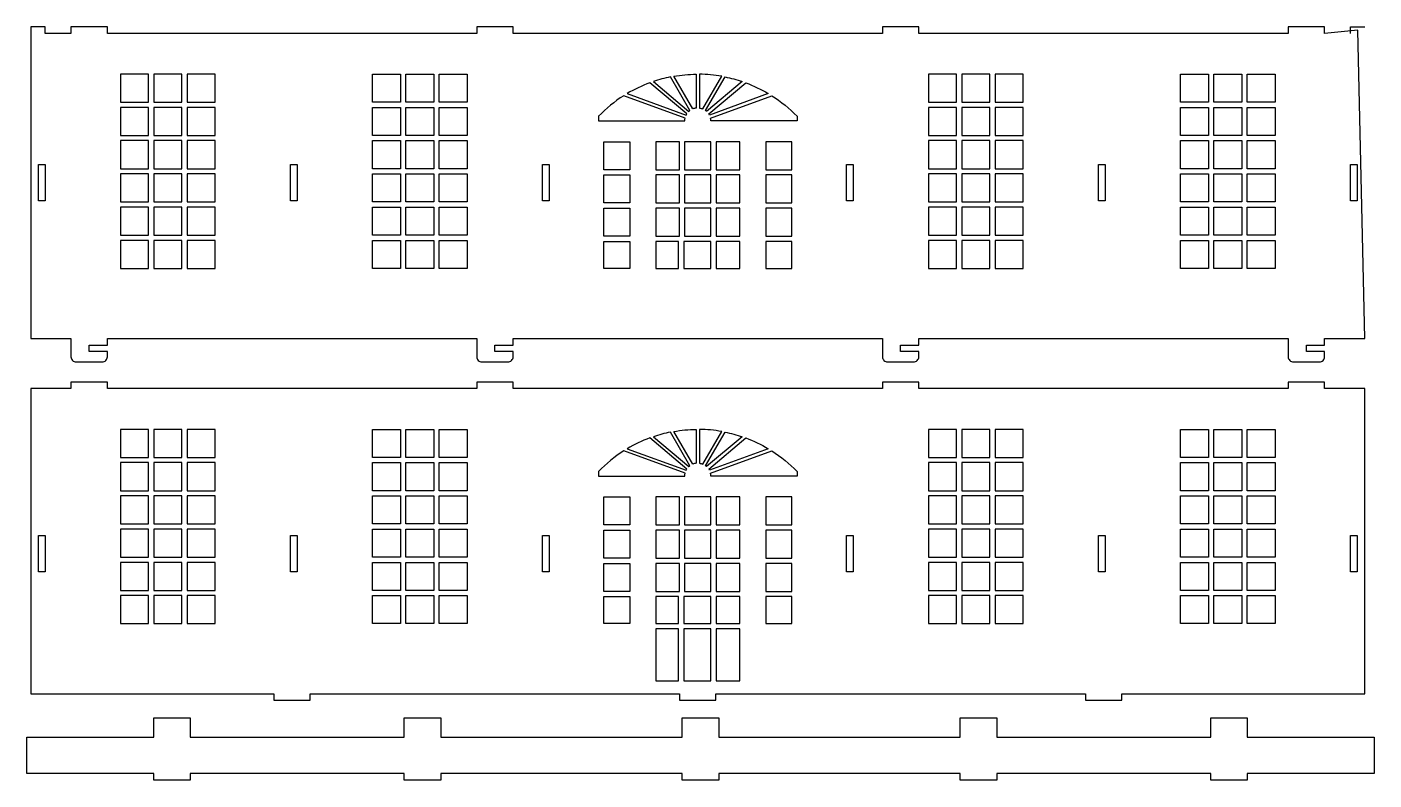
# Model space of a CAD drawing. Extents: x 9591 to 9820, y 1050 to 1177.
# Drawn here: x 9651.3 to 9703.1, y 1147.6 to 1176.6 of the extents above; entities that cross this region are included whole.
import ezdxf

# ---------------------------------------------------------------- set-up
doc = ezdxf.new("R2010")
doc.units = 0
doc.header["$MEASUREMENT"] = 0
doc.layers.add('LAYER_1', color=18, linetype='CONTINUOUS')

msp = doc.modelspace()

# ---------------------------------------------------------------- linework, layer by layer
at = {"layer": 'LAYER_1'}
for points in [[(9702.479, 1176.502), (9701.204, 1176.377), (9701.204, 1176.627), (9699.804, 1176.627), (9699.804, 1176.377), (9685.587, 1176.377), (9685.587, 1176.627), (9684.187, 1176.627), (9684.187, 1176.377), (9669.971, 1176.377), (9669.971, 1176.627), (9668.571, 1176.627), (9668.571, 1176.377), (9654.354, 1176.377), (9654.354, 1176.627), (9652.954, 1176.627), (9652.954, 1176.377), (9651.954, 1176.377), (9651.954, 1176.627), (9651.404, 1176.627), (9651.404, 1164.627), (9652.954, 1164.627), (9652.954, 1163.927, 0.414214), (9653.154, 1163.727), (9654.154, 1163.727, 0.414214), (9654.354, 1163.927), (9654.354, 1164.127), (9653.654, 1164.127), (9653.654, 1164.377), (9654.354, 1164.377), (9654.354, 1164.627), (9668.571, 1164.627), (9668.571, 1163.927, 0.414214), (9668.771, 1163.727), (9669.771, 1163.727, 0.414214), (9669.971, 1163.927), (9669.971, 1164.127), (9669.271, 1164.127), (9669.271, 1164.377), (9669.971, 1164.377), (9669.971, 1164.627), (9684.187, 1164.627), (9684.187, 1163.927, 0.414214), (9684.387, 1163.727), (9685.387, 1163.727, 0.414214), (9685.587, 1163.927), (9685.587, 1164.127), (9684.887, 1164.127), (9684.887, 1164.377), (9685.587, 1164.377), (9685.587, 1164.627), (9699.804, 1164.627), (9699.804, 1163.927, 0.414214), (9700.004, 1163.727), (9701.004, 1163.727, 0.414214), (9701.204, 1163.927), (9701.204, 1164.127), (9700.504, 1164.127), (9700.504, 1164.377), (9701.204, 1164.377), (9701.204, 1164.627), (9702.754, 1164.627)], [(9674.364, 1174.061), (9676.634, 1173.235, -0.024608), (9676.659, 1173.278), (9675.231, 1174.475, 0.04529)], [(9676.777, 1173.405), (9676.028, 1174.702, 0.032185), (9675.368, 1174.524), (9676.739, 1173.374, -0.024608)], [(9676.158, 1174.726, -0.040607), (9677.016, 1174.806), (9677.016, 1173.503, 0.068342), (9676.885, 1173.468)], [(9678, 1174.726, 0.040607), (9677.141, 1174.806), (9677.141, 1173.503, -0.068342), (9677.273, 1173.468)], [(9677.381, 1173.405), (9678.13, 1174.702, -0.032185), (9678.79, 1174.524), (9677.419, 1173.374, 0.024608)], [(9679.793, 1174.061), (9677.524, 1173.235, 0.024608), (9677.499, 1173.278), (9678.926, 1174.475, -0.04529)], [(9676.579, 1173.007, -0.055993), (9676.591, 1173.118), (9674.228, 1173.978, 0.059041), (9673.259, 1173.187), (9673.259, 1173.007)], [(9677.579, 1173.007, 0.055993), (9677.566, 1173.118), (9679.929, 1173.978, -0.059041), (9680.899, 1173.187), (9680.899, 1173.007)], [(9676.777, 1159.728), (9676.028, 1161.024, 0.032185), (9675.368, 1160.846), (9676.739, 1159.696, -0.024608)], [(9676.158, 1161.049, -0.040607), (9677.016, 1161.129), (9677.016, 1159.825, 0.068342), (9676.885, 1159.79)], [(9678, 1161.049, 0.040607), (9677.141, 1161.129), (9677.141, 1159.825, -0.068342), (9677.273, 1159.79)], [(9677.381, 1159.728), (9678.13, 1161.024, -0.032185), (9678.79, 1160.846), (9677.419, 1159.696, 0.024608)], [(9674.364, 1160.384), (9676.634, 1159.558, -0.024608), (9676.659, 1159.6), (9675.231, 1160.798, 0.04529)], [(9679.793, 1160.384), (9677.524, 1159.558, 0.024608), (9677.499, 1159.6), (9678.926, 1160.798, -0.04529)], [(9676.579, 1159.329, -0.055993), (9676.591, 1159.44), (9674.228, 1160.3, 0.059041), (9673.259, 1159.51), (9673.259, 1159.329)], [(9677.579, 1159.329, 0.055993), (9677.566, 1159.44), (9679.929, 1160.3, -0.059041), (9680.899, 1159.51), (9680.899, 1159.329)]]:
    msp.add_lwpolyline(points, format="xyb", close=True, dxfattribs=at)
msp.add_lwpolyline([(9702.204, 1176.377), (9702.204, 1176.627), (9702.754, 1176.627)], dxfattribs=at)
for points in [[(9654.859, 1173.727), (9655.939, 1173.727), (9655.939, 1174.807), (9654.859, 1174.807)], [(9656.139, 1173.727), (9657.219, 1173.727), (9657.219, 1174.807), (9656.139, 1174.807)], [(9657.419, 1173.727), (9658.499, 1173.727), (9658.499, 1174.807), (9657.419, 1174.807)], [(9665.639, 1173.727), (9664.559, 1173.727), (9664.559, 1174.807), (9665.639, 1174.807)], [(9666.919, 1173.727), (9665.839, 1173.727), (9665.839, 1174.807), (9666.919, 1174.807)], [(9668.199, 1173.727), (9667.119, 1173.727), (9667.119, 1174.807), (9668.199, 1174.807)], [(9685.959, 1173.727), (9687.039, 1173.727), (9687.039, 1174.807), (9685.959, 1174.807)], [(9687.239, 1173.727), (9688.319, 1173.727), (9688.319, 1174.807), (9687.239, 1174.807)], [(9688.519, 1173.727), (9689.599, 1173.727), (9689.599, 1174.807), (9688.519, 1174.807)], [(9696.739, 1173.727), (9695.659, 1173.727), (9695.659, 1174.807), (9696.739, 1174.807)], [(9698.019, 1173.727), (9696.939, 1173.727), (9696.939, 1174.807), (9698.019, 1174.807)], [(9699.299, 1173.727), (9698.219, 1173.727), (9698.219, 1174.807), (9699.299, 1174.807)], [(9654.859, 1172.447), (9655.939, 1172.447), (9655.939, 1173.527), (9654.859, 1173.527)], [(9656.139, 1172.447), (9657.219, 1172.447), (9657.219, 1173.527), (9656.139, 1173.527)], [(9657.419, 1172.447), (9658.499, 1172.447), (9658.499, 1173.527), (9657.419, 1173.527)], [(9665.639, 1172.447), (9664.559, 1172.447), (9664.559, 1173.527), (9665.639, 1173.527)], [(9666.919, 1172.447), (9665.839, 1172.447), (9665.839, 1173.527), (9666.919, 1173.527)], [(9668.199, 1172.447), (9667.119, 1172.447), (9667.119, 1173.527), (9668.199, 1173.527)], [(9685.959, 1172.447), (9687.039, 1172.447), (9687.039, 1173.527), (9685.959, 1173.527)], [(9687.239, 1172.447), (9688.319, 1172.447), (9688.319, 1173.527), (9687.239, 1173.527)], [(9688.519, 1172.447), (9689.599, 1172.447), (9689.599, 1173.527), (9688.519, 1173.527)], [(9696.739, 1172.447), (9695.659, 1172.447), (9695.659, 1173.527), (9696.739, 1173.527)], [(9698.019, 1172.447), (9696.939, 1172.447), (9696.939, 1173.527), (9698.019, 1173.527)], [(9699.299, 1172.447), (9698.219, 1172.447), (9698.219, 1173.527), (9699.299, 1173.527)], [(9654.859, 1171.167), (9655.939, 1171.167), (9655.939, 1172.247), (9654.859, 1172.247)], [(9656.139, 1171.167), (9657.219, 1171.167), (9657.219, 1172.247), (9656.139, 1172.247)], [(9657.419, 1171.167), (9658.499, 1171.167), (9658.499, 1172.247), (9657.419, 1172.247)], [(9665.639, 1171.167), (9664.559, 1171.167), (9664.559, 1172.247), (9665.639, 1172.247)], [(9666.919, 1171.167), (9665.839, 1171.167), (9665.839, 1172.247), (9666.919, 1172.247)], [(9668.199, 1171.167), (9667.119, 1171.167), (9667.119, 1172.247), (9668.199, 1172.247)], [(9674.459, 1171.127), (9673.459, 1171.127), (9673.459, 1172.207), (9674.459, 1172.207)], [(9675.459, 1171.127), (9676.372, 1171.127), (9676.372, 1172.207), (9675.459, 1172.207)], [(9676.572, 1171.127), (9677.586, 1171.127), (9677.586, 1172.207), (9676.572, 1172.207)], [(9677.786, 1171.127), (9678.699, 1171.127), (9678.699, 1172.207), (9677.786, 1172.207)], [(9679.699, 1171.127), (9680.699, 1171.127), (9680.699, 1172.207), (9679.699, 1172.207)], [(9685.959, 1171.167), (9687.039, 1171.167), (9687.039, 1172.247), (9685.959, 1172.247)], [(9687.239, 1171.167), (9688.319, 1171.167), (9688.319, 1172.247), (9687.239, 1172.247)], [(9688.519, 1171.167), (9689.599, 1171.167), (9689.599, 1172.247), (9688.519, 1172.247)], [(9696.739, 1171.167), (9695.659, 1171.167), (9695.659, 1172.247), (9696.739, 1172.247)], [(9698.019, 1171.167), (9696.939, 1171.167), (9696.939, 1172.247), (9698.019, 1172.247)], [(9699.299, 1171.167), (9698.219, 1171.167), (9698.219, 1172.247), (9699.299, 1172.247)], [(9651.704, 1171.327), (9651.954, 1171.327), (9651.954, 1169.927), (9651.704, 1169.927)], [(9661.404, 1171.327), (9661.654, 1171.327), (9661.654, 1169.927), (9661.404, 1169.927)], [(9671.104, 1171.327), (9671.354, 1171.327), (9671.354, 1169.927), (9671.104, 1169.927)], [(9682.804, 1171.327), (9683.054, 1171.327), (9683.054, 1169.927), (9682.804, 1169.927)], [(9692.504, 1171.327), (9692.754, 1171.327), (9692.754, 1169.927), (9692.504, 1169.927)], [(9702.204, 1171.327), (9702.454, 1171.327), (9702.454, 1169.927), (9702.204, 1169.927)], [(9654.859, 1169.887), (9655.939, 1169.887), (9655.939, 1170.967), (9654.859, 1170.967)], [(9656.139, 1169.887), (9657.219, 1169.887), (9657.219, 1170.967), (9656.139, 1170.967)], [(9657.419, 1169.887), (9658.499, 1169.887), (9658.499, 1170.967), (9657.419, 1170.967)], [(9665.639, 1169.887), (9664.559, 1169.887), (9664.559, 1170.967), (9665.639, 1170.967)], [(9666.919, 1169.887), (9665.839, 1169.887), (9665.839, 1170.967), (9666.919, 1170.967)], [(9668.199, 1169.887), (9667.119, 1169.887), (9667.119, 1170.967), (9668.199, 1170.967)], [(9674.459, 1169.847), (9673.459, 1169.847), (9673.459, 1170.927), (9674.459, 1170.927)], [(9675.459, 1169.847), (9676.372, 1169.847), (9676.372, 1170.927), (9675.459, 1170.927)], [(9676.572, 1169.847), (9677.586, 1169.847), (9677.586, 1170.927), (9676.572, 1170.927)], [(9677.786, 1169.847), (9678.699, 1169.847), (9678.699, 1170.927), (9677.786, 1170.927)], [(9679.699, 1169.847), (9680.699, 1169.847), (9680.699, 1170.927), (9679.699, 1170.927)], [(9685.959, 1169.887), (9687.039, 1169.887), (9687.039, 1170.967), (9685.959, 1170.967)], [(9687.239, 1169.887), (9688.319, 1169.887), (9688.319, 1170.967), (9687.239, 1170.967)], [(9688.519, 1169.887), (9689.599, 1169.887), (9689.599, 1170.967), (9688.519, 1170.967)], [(9696.739, 1169.887), (9695.659, 1169.887), (9695.659, 1170.967), (9696.739, 1170.967)], [(9698.019, 1169.887), (9696.939, 1169.887), (9696.939, 1170.967), (9698.019, 1170.967)], [(9699.299, 1169.887), (9698.219, 1169.887), (9698.219, 1170.967), (9699.299, 1170.967)], [(9654.859, 1168.607), (9655.939, 1168.607), (9655.939, 1169.687), (9654.859, 1169.687)], [(9656.139, 1168.607), (9657.219, 1168.607), (9657.219, 1169.687), (9656.139, 1169.687)], [(9657.419, 1168.607), (9658.499, 1168.607), (9658.499, 1169.687), (9657.419, 1169.687)], [(9665.639, 1168.607), (9664.559, 1168.607), (9664.559, 1169.687), (9665.639, 1169.687)], [(9666.919, 1168.607), (9665.839, 1168.607), (9665.839, 1169.687), (9666.919, 1169.687)], [(9668.199, 1168.607), (9667.119, 1168.607), (9667.119, 1169.687), (9668.199, 1169.687)], [(9674.459, 1169.647), (9674.459, 1168.567), (9673.459, 1168.567), (9673.459, 1169.647)], [(9675.459, 1168.567), (9676.372, 1168.567), (9676.372, 1169.647), (9675.459, 1169.647)], [(9676.572, 1168.567), (9677.586, 1168.567), (9677.586, 1169.647), (9676.572, 1169.647)], [(9677.786, 1168.567), (9678.699, 1168.567), (9678.699, 1169.647), (9677.786, 1169.647)], [(9679.699, 1169.647), (9679.699, 1168.567), (9680.699, 1168.567), (9680.699, 1169.647)], [(9685.959, 1168.607), (9687.039, 1168.607), (9687.039, 1169.687), (9685.959, 1169.687)], [(9687.239, 1168.607), (9688.319, 1168.607), (9688.319, 1169.687), (9687.239, 1169.687)], [(9688.519, 1168.607), (9689.599, 1168.607), (9689.599, 1169.687), (9688.519, 1169.687)], [(9696.739, 1168.607), (9695.659, 1168.607), (9695.659, 1169.687), (9696.739, 1169.687)], [(9698.019, 1168.607), (9696.939, 1168.607), (9696.939, 1169.687), (9698.019, 1169.687)], [(9699.299, 1168.607), (9698.219, 1168.607), (9698.219, 1169.687), (9699.299, 1169.687)], [(9654.859, 1167.327), (9655.939, 1167.327), (9655.939, 1168.407), (9654.859, 1168.407)], [(9656.139, 1167.327), (9657.219, 1167.327), (9657.219, 1168.407), (9656.139, 1168.407)], [(9657.419, 1167.327), (9658.499, 1167.327), (9658.499, 1168.407), (9657.419, 1168.407)], [(9665.639, 1167.327), (9664.559, 1167.327), (9664.559, 1168.407), (9665.639, 1168.407)], [(9666.919, 1167.327), (9665.839, 1167.327), (9665.839, 1168.407), (9666.919, 1168.407)], [(9668.199, 1167.327), (9667.119, 1167.327), (9667.119, 1168.407), (9668.199, 1168.407)], [(9674.459, 1168.367), (9674.459, 1167.327), (9673.459, 1167.327), (9673.459, 1168.367)], [(9675.459, 1167.327), (9676.339, 1167.327), (9676.339, 1168.367), (9675.459, 1168.367)], [(9676.539, 1167.327), (9677.586, 1167.327), (9677.586, 1168.367), (9676.539, 1168.367)], [(9677.786, 1167.327), (9678.699, 1167.327), (9678.699, 1168.367), (9677.786, 1168.367)], [(9679.699, 1168.367), (9679.699, 1167.327), (9680.699, 1167.327), (9680.699, 1168.367)], [(9685.959, 1167.327), (9687.039, 1167.327), (9687.039, 1168.407), (9685.959, 1168.407)], [(9687.239, 1167.327), (9688.319, 1167.327), (9688.319, 1168.407), (9687.239, 1168.407)], [(9688.519, 1167.327), (9689.599, 1167.327), (9689.599, 1168.407), (9688.519, 1168.407)], [(9696.739, 1167.327), (9695.659, 1167.327), (9695.659, 1168.407), (9696.739, 1168.407)], [(9698.019, 1167.327), (9696.939, 1167.327), (9696.939, 1168.407), (9698.019, 1168.407)], [(9699.299, 1167.327), (9698.219, 1167.327), (9698.219, 1168.407), (9699.299, 1168.407)], [(9651.404, 1150.949), (9660.762, 1150.949), (9660.762, 1150.699), (9662.162, 1150.699), (9662.162, 1150.949), (9676.379, 1150.949), (9676.379, 1150.699), (9677.779, 1150.699), (9677.779, 1150.949), (9691.996, 1150.949), (9691.996, 1150.699), (9693.396, 1150.699), (9693.396, 1150.949), (9702.754, 1150.949), (9702.754, 1162.699), (9701.204, 1162.699), (9701.204, 1162.949), (9699.804, 1162.949), (9699.804, 1162.699), (9685.587, 1162.699), (9685.587, 1162.949), (9684.187, 1162.949), (9684.187, 1162.699), (9669.971, 1162.699), (9669.971, 1162.949), (9668.571, 1162.949), (9668.571, 1162.699), (9654.354, 1162.699), (9654.354, 1162.949), (9652.954, 1162.949), (9652.954, 1162.699), (9651.404, 1162.699)], [(9654.859, 1160.049), (9655.939, 1160.049), (9655.939, 1161.129), (9654.859, 1161.129)], [(9656.139, 1160.049), (9657.219, 1160.049), (9657.219, 1161.129), (9656.139, 1161.129)], [(9657.419, 1160.049), (9658.499, 1160.049), (9658.499, 1161.129), (9657.419, 1161.129)], [(9665.639, 1160.049), (9664.559, 1160.049), (9664.559, 1161.129), (9665.639, 1161.129)], [(9666.919, 1160.049), (9665.839, 1160.049), (9665.839, 1161.129), (9666.919, 1161.129)], [(9668.199, 1160.049), (9667.119, 1160.049), (9667.119, 1161.129), (9668.199, 1161.129)], [(9685.959, 1160.049), (9687.039, 1160.049), (9687.039, 1161.129), (9685.959, 1161.129)], [(9687.239, 1160.049), (9688.319, 1160.049), (9688.319, 1161.129), (9687.239, 1161.129)], [(9688.519, 1160.049), (9689.599, 1160.049), (9689.599, 1161.129), (9688.519, 1161.129)], [(9696.739, 1160.049), (9695.659, 1160.049), (9695.659, 1161.129), (9696.739, 1161.129)], [(9698.019, 1160.049), (9696.939, 1160.049), (9696.939, 1161.129), (9698.019, 1161.129)], [(9699.299, 1160.049), (9698.219, 1160.049), (9698.219, 1161.129), (9699.299, 1161.129)], [(9654.859, 1158.769), (9655.939, 1158.769), (9655.939, 1159.849), (9654.859, 1159.849)], [(9656.139, 1158.769), (9657.219, 1158.769), (9657.219, 1159.849), (9656.139, 1159.849)], [(9657.419, 1158.769), (9658.499, 1158.769), (9658.499, 1159.849), (9657.419, 1159.849)], [(9665.639, 1158.769), (9664.559, 1158.769), (9664.559, 1159.849), (9665.639, 1159.849)], [(9666.919, 1158.769), (9665.839, 1158.769), (9665.839, 1159.849), (9666.919, 1159.849)], [(9668.199, 1158.769), (9667.119, 1158.769), (9667.119, 1159.849), (9668.199, 1159.849)], [(9685.959, 1158.769), (9687.039, 1158.769), (9687.039, 1159.849), (9685.959, 1159.849)], [(9687.239, 1158.769), (9688.319, 1158.769), (9688.319, 1159.849), (9687.239, 1159.849)], [(9688.519, 1158.769), (9689.599, 1158.769), (9689.599, 1159.849), (9688.519, 1159.849)], [(9696.739, 1158.769), (9695.659, 1158.769), (9695.659, 1159.849), (9696.739, 1159.849)], [(9698.019, 1158.769), (9696.939, 1158.769), (9696.939, 1159.849), (9698.019, 1159.849)], [(9699.299, 1158.769), (9698.219, 1158.769), (9698.219, 1159.849), (9699.299, 1159.849)], [(9654.859, 1157.489), (9655.939, 1157.489), (9655.939, 1158.569), (9654.859, 1158.569)], [(9656.139, 1157.489), (9657.219, 1157.489), (9657.219, 1158.569), (9656.139, 1158.569)], [(9657.419, 1157.489), (9658.499, 1157.489), (9658.499, 1158.569), (9657.419, 1158.569)], [(9665.639, 1157.489), (9664.559, 1157.489), (9664.559, 1158.569), (9665.639, 1158.569)], [(9666.919, 1157.489), (9665.839, 1157.489), (9665.839, 1158.569), (9666.919, 1158.569)], [(9668.199, 1157.489), (9667.119, 1157.489), (9667.119, 1158.569), (9668.199, 1158.569)], [(9674.459, 1157.449), (9673.459, 1157.449), (9673.459, 1158.529), (9674.459, 1158.529)], [(9675.459, 1157.449), (9676.372, 1157.449), (9676.372, 1158.529), (9675.459, 1158.529)], [(9676.572, 1157.449), (9677.586, 1157.449), (9677.586, 1158.529), (9676.572, 1158.529)], [(9677.786, 1157.449), (9678.699, 1157.449), (9678.699, 1158.529), (9677.786, 1158.529)], [(9679.699, 1157.449), (9680.699, 1157.449), (9680.699, 1158.529), (9679.699, 1158.529)], [(9685.959, 1157.489), (9687.039, 1157.489), (9687.039, 1158.569), (9685.959, 1158.569)], [(9687.239, 1157.489), (9688.319, 1157.489), (9688.319, 1158.569), (9687.239, 1158.569)], [(9688.519, 1157.489), (9689.599, 1157.489), (9689.599, 1158.569), (9688.519, 1158.569)], [(9696.739, 1157.489), (9695.659, 1157.489), (9695.659, 1158.569), (9696.739, 1158.569)], [(9698.019, 1157.489), (9696.939, 1157.489), (9696.939, 1158.569), (9698.019, 1158.569)], [(9699.299, 1157.489), (9698.219, 1157.489), (9698.219, 1158.569), (9699.299, 1158.569)], [(9651.704, 1157.049), (9651.954, 1157.049), (9651.954, 1155.649), (9651.704, 1155.649)], [(9654.859, 1156.209), (9655.939, 1156.209), (9655.939, 1157.289), (9654.859, 1157.289)], [(9656.139, 1156.209), (9657.219, 1156.209), (9657.219, 1157.289), (9656.139, 1157.289)], [(9657.419, 1156.209), (9658.499, 1156.209), (9658.499, 1157.289), (9657.419, 1157.289)], [(9661.404, 1157.049), (9661.654, 1157.049), (9661.654, 1155.649), (9661.404, 1155.649)], [(9665.639, 1156.209), (9664.559, 1156.209), (9664.559, 1157.289), (9665.639, 1157.289)], [(9666.919, 1156.209), (9665.839, 1156.209), (9665.839, 1157.289), (9666.919, 1157.289)], [(9668.199, 1156.209), (9667.119, 1156.209), (9667.119, 1157.289), (9668.199, 1157.289)], [(9671.104, 1157.049), (9671.354, 1157.049), (9671.354, 1155.649), (9671.104, 1155.649)], [(9674.459, 1156.169), (9673.459, 1156.169), (9673.459, 1157.249), (9674.459, 1157.249)], [(9675.459, 1156.169), (9676.372, 1156.169), (9676.372, 1157.249), (9675.459, 1157.249)], [(9676.572, 1156.169), (9677.586, 1156.169), (9677.586, 1157.249), (9676.572, 1157.249)], [(9677.786, 1156.169), (9678.699, 1156.169), (9678.699, 1157.249), (9677.786, 1157.249)], [(9679.699, 1156.169), (9680.699, 1156.169), (9680.699, 1157.249), (9679.699, 1157.249)], [(9682.804, 1157.049), (9683.054, 1157.049), (9683.054, 1155.649), (9682.804, 1155.649)], [(9685.959, 1156.209), (9687.039, 1156.209), (9687.039, 1157.289), (9685.959, 1157.289)], [(9687.239, 1156.209), (9688.319, 1156.209), (9688.319, 1157.289), (9687.239, 1157.289)], [(9688.519, 1156.209), (9689.599, 1156.209), (9689.599, 1157.289), (9688.519, 1157.289)], [(9692.504, 1157.049), (9692.754, 1157.049), (9692.754, 1155.649), (9692.504, 1155.649)], [(9696.739, 1156.209), (9695.659, 1156.209), (9695.659, 1157.289), (9696.739, 1157.289)], [(9698.019, 1156.209), (9696.939, 1156.209), (9696.939, 1157.289), (9698.019, 1157.289)], [(9699.299, 1156.209), (9698.219, 1156.209), (9698.219, 1157.289), (9699.299, 1157.289)], [(9702.204, 1157.049), (9702.454, 1157.049), (9702.454, 1155.649), (9702.204, 1155.649)], [(9654.859, 1154.929), (9655.939, 1154.929), (9655.939, 1156.009), (9654.859, 1156.009)], [(9656.139, 1154.929), (9657.219, 1154.929), (9657.219, 1156.009), (9656.139, 1156.009)], [(9657.419, 1154.929), (9658.499, 1154.929), (9658.499, 1156.009), (9657.419, 1156.009)], [(9665.639, 1154.929), (9664.559, 1154.929), (9664.559, 1156.009), (9665.639, 1156.009)], [(9666.919, 1154.929), (9665.839, 1154.929), (9665.839, 1156.009), (9666.919, 1156.009)], [(9668.199, 1154.929), (9667.119, 1154.929), (9667.119, 1156.009), (9668.199, 1156.009)], [(9674.459, 1155.969), (9674.459, 1154.889), (9673.459, 1154.889), (9673.459, 1155.969)], [(9675.459, 1154.889), (9676.372, 1154.889), (9676.372, 1155.969), (9675.459, 1155.969)], [(9676.572, 1154.889), (9677.586, 1154.889), (9677.586, 1155.969), (9676.572, 1155.969)], [(9677.786, 1154.889), (9678.699, 1154.889), (9678.699, 1155.969), (9677.786, 1155.969)], [(9679.699, 1155.969), (9679.699, 1154.889), (9680.699, 1154.889), (9680.699, 1155.969)], [(9685.959, 1154.929), (9687.039, 1154.929), (9687.039, 1156.009), (9685.959, 1156.009)], [(9687.239, 1154.929), (9688.319, 1154.929), (9688.319, 1156.009), (9687.239, 1156.009)], [(9688.519, 1154.929), (9689.599, 1154.929), (9689.599, 1156.009), (9688.519, 1156.009)], [(9696.739, 1154.929), (9695.659, 1154.929), (9695.659, 1156.009), (9696.739, 1156.009)], [(9698.019, 1154.929), (9696.939, 1154.929), (9696.939, 1156.009), (9698.019, 1156.009)], [(9699.299, 1154.929), (9698.219, 1154.929), (9698.219, 1156.009), (9699.299, 1156.009)], [(9654.859, 1153.649), (9655.939, 1153.649), (9655.939, 1154.729), (9654.859, 1154.729)], [(9656.139, 1153.649), (9657.219, 1153.649), (9657.219, 1154.729), (9656.139, 1154.729)], [(9657.419, 1153.649), (9658.499, 1153.649), (9658.499, 1154.729), (9657.419, 1154.729)], [(9665.639, 1153.649), (9664.559, 1153.649), (9664.559, 1154.729), (9665.639, 1154.729)], [(9666.919, 1153.649), (9665.839, 1153.649), (9665.839, 1154.729), (9666.919, 1154.729)], [(9668.199, 1153.649), (9667.119, 1153.649), (9667.119, 1154.729), (9668.199, 1154.729)], [(9685.959, 1153.649), (9687.039, 1153.649), (9687.039, 1154.729), (9685.959, 1154.729)], [(9687.239, 1153.649), (9688.319, 1153.649), (9688.319, 1154.729), (9687.239, 1154.729)], [(9688.519, 1153.649), (9689.599, 1153.649), (9689.599, 1154.729), (9688.519, 1154.729)], [(9696.739, 1153.649), (9695.659, 1153.649), (9695.659, 1154.729), (9696.739, 1154.729)], [(9698.019, 1153.649), (9696.939, 1153.649), (9696.939, 1154.729), (9698.019, 1154.729)], [(9699.299, 1153.649), (9698.219, 1153.649), (9698.219, 1154.729), (9699.299, 1154.729)], [(9674.459, 1154.689), (9674.459, 1153.649), (9673.459, 1153.649), (9673.459, 1154.689)], [(9675.459, 1153.649), (9676.339, 1153.649), (9676.339, 1154.689), (9675.459, 1154.689)], [(9676.539, 1153.649), (9677.586, 1153.649), (9677.586, 1154.689), (9676.539, 1154.689)], [(9677.786, 1153.649), (9678.699, 1153.649), (9678.699, 1154.689), (9677.786, 1154.689)], [(9679.699, 1154.689), (9679.699, 1153.649), (9680.699, 1153.649), (9680.699, 1154.689)], [(9675.459, 1151.449), (9676.339, 1151.449), (9676.339, 1153.449), (9675.459, 1153.449)], [(9676.539, 1151.449), (9677.586, 1151.449), (9677.586, 1153.449), (9676.539, 1153.449)], [(9677.786, 1151.449), (9678.699, 1151.449), (9678.699, 1153.449), (9677.786, 1153.449)], [(9698.221, 1147.875), (9698.221, 1147.625), (9696.821, 1147.625), (9696.821, 1147.875), (9688.583, 1147.875), (9688.583, 1147.625), (9687.183, 1147.625), (9687.183, 1147.875), (9677.883, 1147.875), (9677.883, 1147.625), (9676.483, 1147.625), (9676.483, 1147.875), (9667.183, 1147.875), (9667.183, 1147.625), (9665.783, 1147.625), (9665.783, 1147.875), (9657.546, 1147.875), (9657.546, 1147.625), (9656.146, 1147.625), (9656.146, 1147.875), (9651.258, 1147.875), (9651.258, 1149.275), (9656.146, 1149.275), (9656.146, 1150.025), (9657.546, 1150.025), (9657.546, 1149.275), (9665.783, 1149.275), (9665.783, 1150.025), (9667.183, 1150.025), (9667.183, 1149.275), (9676.483, 1149.275), (9676.483, 1150.025), (9677.883, 1150.025), (9677.883, 1149.275), (9687.183, 1149.275), (9687.183, 1150.025), (9688.583, 1150.025), (9688.583, 1149.275), (9696.821, 1149.275), (9696.821, 1150.025), (9698.221, 1150.025), (9698.221, 1149.275), (9703.108, 1149.275), (9703.108, 1147.875)]]:
    msp.add_lwpolyline(points, close=True, dxfattribs=at)

doc.saveas('drawing.dxf')
